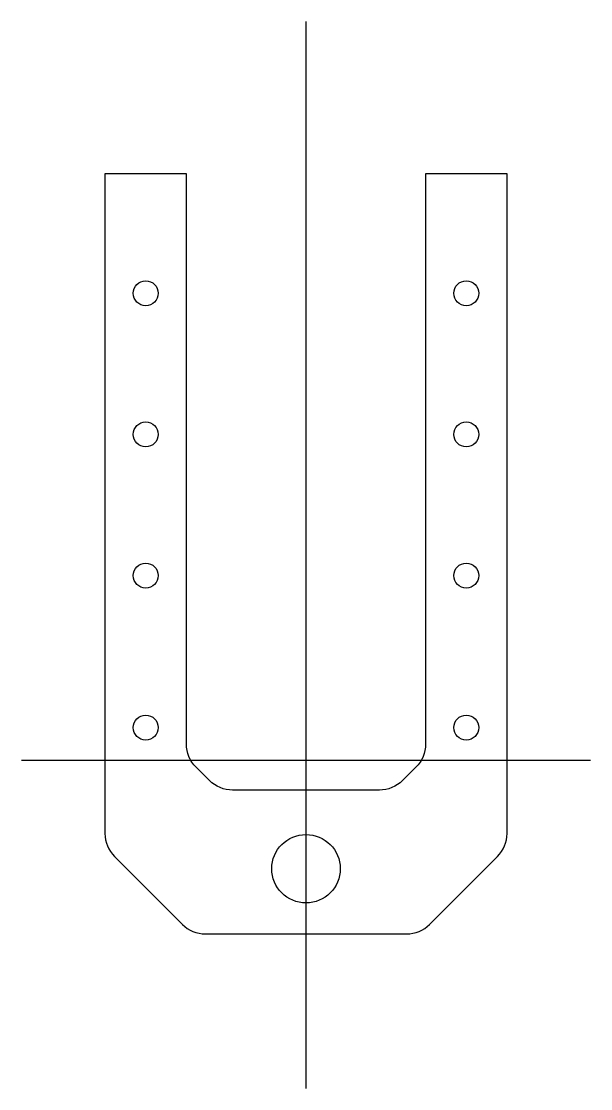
# Model space of a CAD drawing. Header units: millimetres. Extents: x -26.2 to 26.2, y -30.3 to 68.
import ezdxf

# ---------------------------------------------------------------- set-up
doc = ezdxf.new("R2010")
doc.units = ezdxf.units.MM

msp = doc.modelspace()

# ---------------------------------------------------------------- linework, layer by layer
for p, q in [((0, -30.253), (0, 68.042)), ((-26.195, 0), (26.195, 0))]:
    msp.add_line(p, q)
msp.add_lwpolyline([(-18.5, 54), (-18.5, -6.757, 0.198912), (-17.621, -8.879), (-11.379, -15.121, 0.198912), (-9.257, -16), (9.257, -16, 0.198912), (11.379, -15.121), (17.621, -8.879, 0.198912), (18.5, -6.757), (18.5, 54), (11, 54), (11, 4.243), (11, 1.485, -0.198912), (10.121, -0.636), (8.879, -1.879, -0.198912), (6.757, -2.757), (-6.757, -2.757, -0.198912), (-8.879, -1.879), (-10.121, -0.636, -0.198912), (-11, 1.485), (-11, 4.243), (-11, 54)], format="xyb", close=True)
for centre, radius in [((-14.75, 43), 1.15), ((14.75, 43), 1.15), ((-14.75, 30), 1.15), ((14.75, 30), 1.15), ((-14.75, 17), 1.15), ((14.75, 17), 1.15), ((-14.75, 3), 1.15), ((14.75, 3), 1.15), ((0, -10), 3.15)]:
    msp.add_circle(centre, radius)

doc.saveas('drawing.dxf')
